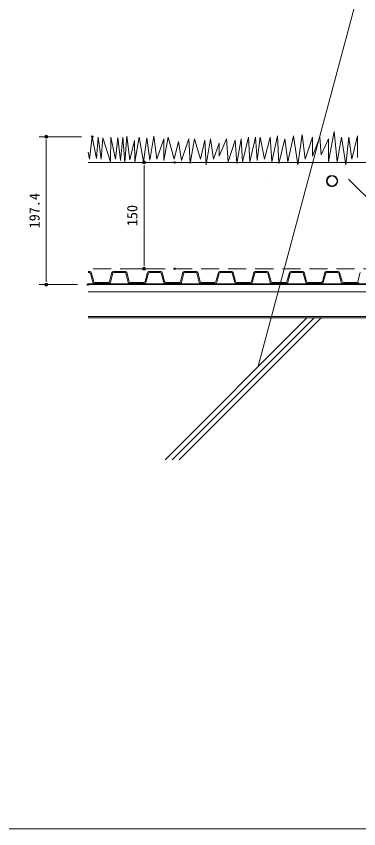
# Model space of a CAD drawing. Units: millimetres, scale not verified. Extents: x -1485 to 1485, y -1050 to 1050.
# Drawn here: x -834 to -351, y -1050 to 96 of the extents above; entities that cross this region are included whole.
import ezdxf
from ezdxf.enums import TextEntityAlignment as Align

# ---------------------------------------------------------------- set-up
doc = ezdxf.new("R2010")
doc.units = ezdxf.units.MM
doc.header["$LTSCALE"] = 4
doc.header["$PDMODE"] = 32
doc.header["$PDSIZE"] = 2
doc.linetypes.add('USER2', pattern=[9.525, 6.35, -3.175])
for name, color, linetype, lineweight in [('0-0_0', 7, 'Continuous', 18), ('0-2_HATCH', 9, 'Continuous', 18), ('0-3_KUTAI', 3, 'Continuous', 18), ('0-4_BOUSUI', 1, 'Continuous', 18), ('0-5_dannnetu', 6, 'Continuous', 18), ('0-7_MOJI', 7, 'Continuous', 18), ('0-8_ecom', 7, 'Continuous', 18), ('0-9_GREEN', 3, 'Continuous', 18), ('0-A_FD-L', 8, 'Continuous', 18)]:
    doc.layers.add(name, color=color, linetype=linetype, lineweight=lineweight)
doc.layers.add('0-1_DEFPOINTS', color=7, linetype='Continuous')
doc.styles.add('ＭＳ ゴシック', font='')
doc.styles.get('ＭＳ ゴシック').set_extended_font_data('MS Gothic')

# ---------------------------------------------------------------- blocks, each defined once
blk = doc.blocks.new('_Dot')
at = {"layer": '0-0_0'}
for p, q in [((-0.5, 0), (-1, 0)), ((0.25, 0), (-0.25, 0))]:
    blk.add_line(p, q, dxfattribs=at)
blk.add_circle((0, 0), 0.25, dxfattribs=at)
blk = doc.blocks.new('D4')
at = {"layer": '0-1_DEFPOINTS'}
for p in [(831.233, 939.931), (874.383, 939.931), (874.383, 789.931)]:
    blk.add_point(p, dxfattribs=at)
at = {"layer": '0-7_MOJI'}
for p, q in [((859.383, 939.931), (821.233, 939.931)), ((831.233, 797.931), (831.233, 931.931)), ((859.383, 789.931), (821.233, 789.931))]:
    blk.add_line(p, q, dxfattribs=at)
at = {"layer": '0-7_MOJI', "xscale": 8, "yscale": 8}
for p, rotation in [((831.233, 939.931), 90), ((831.233, 789.931), 270)]:
    blk.add_blockref('_Dot', p, dxfattribs=dict(at, rotation=rotation))
at = {"layer": '0-7_MOJI', "style": 'ＭＳ ゴシック'}
blk.add_text('150', height=14.66, rotation=90, dxfattribs=at).set_placement((826.233, 849.931), align=Align.BOTTOM_LEFT)
blk = doc.blocks.new('D5')
at = {"layer": '0-1_DEFPOINTS'}
for p in [(693.463, 976.199), (758.241, 976.199), (752.358, 767.531)]:
    blk.add_point(p, dxfattribs=at)
at = {"layer": '0-7_MOJI'}
for p, q in [((743.241, 976.199), (683.463, 976.199)), ((693.463, 775.531), (693.463, 968.199)), ((737.358, 767.531), (683.463, 767.531))]:
    blk.add_line(p, q, dxfattribs=at)
at = {"layer": '0-7_MOJI', "xscale": 8, "yscale": 8}
for p, rotation in [((693.463, 976.199), 90), ((693.463, 767.531), 270)]:
    blk.add_blockref('_Dot', p, dxfattribs=dict(at, rotation=rotation))
at = {"layer": '0-7_MOJI', "style": 'ＭＳ ゴシック'}
blk.add_text('197.4', height=14.66, rotation=90, dxfattribs=at).set_placement((688.463, 846.865), align=Align.BOTTOM_LEFT)

msp = doc.modelspace()

# ---------------------------------------------------------------- linework, layer by layer
at = {"layer": '0-0_0'}
msp.add_lwpolyline([(-1485, -1050), (1485, -1050), (1485, 1050), (-1485, 1050)], close=True, dxfattribs=at)
at = {"layer": '0-2_HATCH'}
for p, q in [((-624.194, -529.469), (-424.194, -329.469)), ((-614.194, -529.469), (-414.194, -329.469)), ((-604.194, -529.469), (-404.194, -329.469))]:
    msp.add_line(p, q, dxfattribs=at)
at = {"layer": '0-3_KUTAI'}
for p, q in [((-732.642, -110.069), (286.678, -110.069)), ((795.208, -329.469), (-732.642, -329.469))]:
    msp.add_line(p, q, dxfattribs=at)
at = {"layer": '0-4_BOUSUI'}
for p, q in [((357.358, -281.469), (-732.642, -281.469)), ((795.208, -282.469), (-732.642, -282.469)), ((795.208, -327.469), (-732.642, -327.469))]:
    msp.add_line(p, q, dxfattribs=at)
at = {"layer": '0-5_dannnetu'}
msp.add_line((795.208, -292.469), (-732.642, -292.469), dxfattribs=at)
at = {"layer": '0-7_MOJI'}
msp.add_line((-492.744, -397.469), (-289.796, 359.942), dxfattribs=at)
at = {"layer": '0-8_ecom'}
for p, q in [((-482.255, -133.639), (-482.287, -133.671)), ((-365.45, -133.606), (-318.275, -180.779))]:
    msp.add_line(p, q, dxfattribs=at)
at = {"layer": '0-8_ecom', "color": 4}
for radius in [8, 7.1]:
    msp.add_circle((-388.695, -136.336), radius, dxfattribs=at)
at = {"layer": '0-9_GREEN'}
for points in [[(-547.725, -101.299), (-537.468, -76.683), (-535.417, -109.505), (-525.16, -78.735), (-523.108, -111.556), (-516.954, -76.683), (-514.903, -109.505), (-506.698, -74.632), (-504.646, -109.505), (-496.441, -74.632), (-494.39, -107.454), (-490.287, -74.632), (-484.133, -105.402), (-475.927, -74.632), (-473.876, -109.505), (-465.671, -72.581), (-463.619, -111.556), (-455.414, -76.683), (-451.311, -109.505), (-443.106, -72.581), (-436.952, -113.608), (-430.798, -70.529), (-426.695, -105.402), (-416.438, -74.632), (-416.438, -101.299), (-406.181, -74.632), (-404.13, -99.248), (-393.873, -76.683), (-393.873, -109.505), (-385.668, -66.427), (-381.565, -109.505), (-375.411, -74.632), (-369.257, -113.608), (-365.154, -74.632), (-361.052, -105.402), (-352.846, -72.581), (-352.846, -103.351)], [(-732.642, -95.539), (-730.517, -105.367), (-726.759, -73.801), (-720.747, -104.616), (-718.492, -74.553), (-713.983, -105.367), (-711.728, -75.304), (-701.206, -109.125), (-700.454, -74.553), (-694.066, -105.743), (-690.684, -74.928), (-686.926, -107.622), (-683.544, -74.553), (-680.913, -110.253), (-678.004, -73.054), (-673.773, -106.292), (-667.126, -79.097), (-666.703, -109.505), (-660.549, -74.632), (-654.395, -109.505), (-649.6, -75.471), (-645.37, -106.896), (-639.931, -73.054), (-635.933, -105.402), (-625.676, -76.683), (-625.676, -107.454), (-619.522, -74.632), (-611.317, -105.402), (-605.163, -80.786), (-601.06, -107.454), (-590.803, -76.683), (-588.752, -111.556), (-582.598, -76.683), (-574.392, -105.402), (-568.238, -78.735), (-566.187, -113.608), (-560.033, -76.683), (-555.93, -105.402), (-547.725, -82.837), (-547.725, -101.299)]]:
    msp.add_lwpolyline(points, dxfattribs=at)
at = {"layer": '0-A_FD-L', "color": 4, "linetype": 'USER2'}
msp.add_line((290.487, -260.069), (-732.642, -260.069), dxfattribs=at)
at = {"layer": '0-A_FD-L'}
for p, q in [((-732.642, -263.869), (-730.081, -263.869)), ((-732.642, -265.369), (-730.849, -265.369)), ((-729.4, -266.48), (-725.942, -279.386)), ((-728.15, -265.351), (-724.691, -278.257)), ((-702.402, -278.257), (-698.944, -265.351)), ((-701.152, -279.386), (-697.694, -266.48)), ((-697.012, -263.869), (-680.081, -263.869)), ((-696.245, -265.369), (-680.849, -265.369)), ((-679.4, -266.48), (-675.942, -279.386)), ((-678.15, -265.351), (-674.691, -278.257)), ((-652.402, -278.257), (-648.944, -265.351)), ((-651.152, -279.386), (-647.694, -266.48)), ((-647.012, -263.869), (-630.081, -263.869)), ((-646.245, -265.369), (-630.849, -265.369)), ((-629.4, -266.48), (-625.942, -279.386)), ((-628.15, -265.351), (-624.691, -278.257)), ((-602.402, -278.257), (-598.944, -265.351)), ((-601.152, -279.386), (-597.694, -266.48)), ((-597.012, -263.869), (-580.081, -263.869)), ((-596.245, -265.369), (-580.849, -265.369)), ((-579.4, -266.48), (-575.942, -279.386)), ((-578.15, -265.351), (-574.691, -278.257)), ((-552.402, -278.257), (-548.944, -265.351)), ((-551.152, -279.386), (-547.694, -266.48)), ((-547.012, -263.869), (-530.081, -263.869)), ((-546.245, -265.369), (-530.849, -265.369)), ((-529.4, -266.48), (-525.942, -279.386)), ((-528.15, -265.351), (-524.691, -278.257)), ((-502.402, -278.257), (-498.944, -265.351)), ((-501.152, -279.386), (-497.694, -266.48)), ((-497.012, -263.869), (-480.081, -263.869)), ((-496.245, -265.369), (-480.849, -265.369)), ((-479.4, -266.48), (-475.942, -279.386)), ((-478.15, -265.351), (-474.691, -278.257)), ((-452.402, -278.257), (-448.944, -265.351)), ((-451.152, -279.386), (-447.694, -266.48)), ((-449.779, -268.469), (-448.944, -265.351)), ((-449.779, -274.265), (-447.694, -266.48)), ((-447.012, -263.869), (-430.081, -263.869)), ((-447.012, -263.869), (-430.081, -263.869)), ((-446.245, -265.369), (-430.849, -265.369)), ((-446.245, -265.369), (-430.849, -265.369)), ((-429.4, -266.48), (-425.942, -279.386)), ((-429.4, -266.48), (-425.942, -279.386)), ((-428.15, -265.351), (-424.691, -278.257)), ((-428.15, -265.351), (-424.691, -278.257)), ((-402.402, -278.257), (-398.944, -265.351)), ((-401.152, -279.386), (-397.694, -266.48)), ((-397.012, -263.869), (-380.081, -263.869)), ((-396.245, -265.369), (-380.849, -265.369)), ((-379.4, -266.48), (-375.942, -279.386)), ((-378.15, -265.351), (-374.691, -278.257)), ((-352.402, -278.257), (-348.944, -265.351)), ((-724.01, -280.869), (-703.084, -280.869)), ((-723.243, -279.369), (-703.851, -279.369)), ((-674.01, -280.869), (-653.084, -280.869)), ((-673.243, -279.369), (-653.851, -279.369)), ((-624.01, -280.869), (-603.084, -280.869)), ((-623.243, -279.369), (-603.851, -279.369)), ((-574.01, -280.869), (-553.084, -280.869)), ((-573.243, -279.369), (-553.851, -279.369)), ((-524.01, -280.869), (-503.084, -280.869)), ((-523.243, -279.369), (-503.851, -279.369)), ((-474.01, -280.869), (-453.084, -280.869)), ((-473.243, -279.369), (-453.851, -279.369)), ((-424.01, -280.869), (-403.084, -280.869)), ((-424.01, -280.869), (-403.084, -280.869)), ((-423.243, -279.369), (-403.851, -279.369)), ((-423.243, -279.369), (-403.851, -279.369)), ((-374.01, -280.869), (-353.084, -280.869)), ((-373.243, -279.369), (-353.851, -279.369))]:
    msp.add_line(p, q, dxfattribs=at)
for centre, radius, start, end in [((-730.849, -266.869), 1.5, 15, 90), ((-730.081, -265.869), 2, 15, 90), ((-697.012, -265.869), 2, 90, 165), ((-696.245, -266.869), 1.5, 90, 165), ((-680.849, -266.869), 1.5, 15, 90), ((-680.081, -265.869), 2, 15, 90), ((-647.012, -265.869), 2, 90, 165), ((-646.245, -266.869), 1.5, 90, 165), ((-630.849, -266.869), 1.5, 15, 90), ((-630.081, -265.869), 2, 15, 90), ((-597.012, -265.869), 2, 90, 165), ((-596.245, -266.869), 1.5, 90, 165), ((-580.849, -266.869), 1.5, 15, 90), ((-580.081, -265.869), 2, 15, 90), ((-547.012, -265.869), 2, 90, 165), ((-546.245, -266.869), 1.5, 90, 165), ((-530.849, -266.869), 1.5, 15, 90), ((-530.081, -265.869), 2, 15, 90), ((-497.012, -265.869), 2, 90, 165), ((-496.245, -266.869), 1.5, 90, 165), ((-480.849, -266.869), 1.5, 15, 90), ((-480.081, -265.869), 2, 15, 90), ((-447.012, -265.869), 2, 90, 165), ((-447.012, -265.869), 2, 90, 165), ((-446.245, -266.869), 1.5, 90, 165), ((-446.245, -266.869), 1.5, 90, 165), ((-430.849, -266.869), 1.5, 15, 90), ((-430.849, -266.869), 1.5, 15, 90), ((-430.081, -265.869), 2, 15, 90), ((-430.081, -265.869), 2, 15, 90), ((-397.012, -265.869), 2, 90, 165), ((-396.245, -266.869), 1.5, 90, 165), ((-380.849, -266.869), 1.5, 15, 90), ((-380.081, -265.869), 2, 15, 90), ((-724.01, -278.869), 2, 195, 270), ((-723.243, -277.869), 1.5, 195, 270), ((-703.851, -277.869), 1.5, 270, 345), ((-703.084, -278.869), 2, 270, 345), ((-674.01, -278.869), 2, 195, 270), ((-673.243, -277.869), 1.5, 195, 270), ((-653.851, -277.869), 1.5, 270, 345), ((-653.084, -278.869), 2, 270, 345), ((-624.01, -278.869), 2, 195, 270), ((-623.243, -277.869), 1.5, 195, 270), ((-603.851, -277.869), 1.5, 270, 345), ((-603.084, -278.869), 2, 270, 345), ((-574.01, -278.869), 2, 195, 270), ((-573.243, -277.869), 1.5, 195, 270), ((-553.851, -277.869), 1.5, 270, 345), ((-553.084, -278.869), 2, 270, 345), ((-524.01, -278.869), 2, 195, 270), ((-523.243, -277.869), 1.5, 195, 270), ((-503.851, -277.869), 1.5, 270, 345), ((-503.084, -278.869), 2, 270, 345), ((-474.01, -278.869), 2, 195, 270), ((-473.243, -277.869), 1.5, 195, 270), ((-453.851, -277.869), 1.5, 270, 345), ((-453.084, -278.869), 2, 270, 345), ((-424.01, -278.869), 2, 195, 270), ((-424.01, -278.869), 2, 195, 270), ((-423.243, -277.869), 1.5, 195, 270), ((-423.243, -277.869), 1.5, 195, 270), ((-403.851, -277.869), 1.5, 270, 345), ((-403.851, -277.869), 1.5, 270, 300.76722), ((-403.084, -278.869), 2, 270, 345), ((-374.01, -278.869), 2, 195, 270), ((-373.243, -277.869), 1.5, 195, 270), ((-353.851, -277.869), 1.5, 270, 345), ((-353.084, -278.869), 2, 270, 345)]:
    msp.add_arc(centre, radius, start, end, dxfattribs=at)

# ---------------------------------------------------------------- block references
at = {"layer": '0-7_MOJI'}
for name in ['D5', 'D4']:
    msp.add_blockref(name, (-1485, -1050), dxfattribs=at)

doc.saveas('drawing.dxf')
